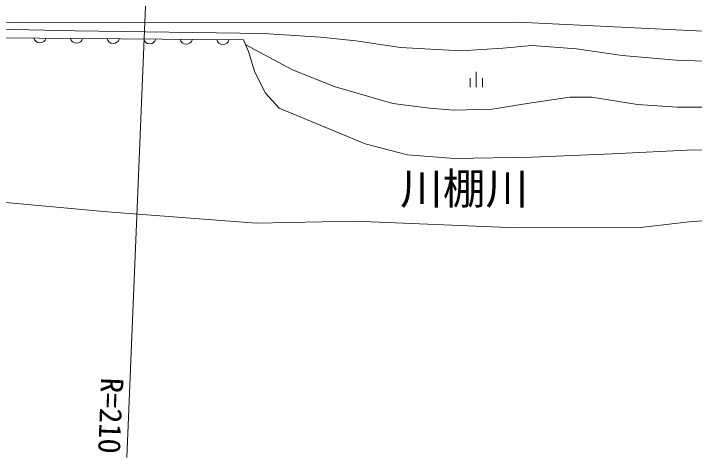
# Model space of a CAD drawing. Units: millimetres at full size, sheet at 1:1000; details may follow other scales. Extents: x 40000 to 680000, y 20000 to 380000.
# Drawn here: x 259235 to 315071, y 240618 to 277018 of the extents above; entities that cross this region are included whole.
import ezdxf
from ezdxf.enums import TextEntityAlignment as Align

# ---------------------------------------------------------------- set-up
doc = ezdxf.new("R2010")
doc.units = ezdxf.units.MM
doc.header["$LTSCALE"] = 1000
doc.layers.add('M-BGD', color=7, linetype='Continuous', lineweight=13)
doc.layers.add('M-STR-HTXT', color=7, linetype='Continuous', lineweight=13)
doc.layers.add('M-BGD-HTXT', color=7, linetype='Continuous')
doc.styles.add('ＭＳ ゴシック', font='')
doc.styles.get('ＭＳ ゴシック').set_extended_font_data('MS Gothic')

msp = doc.modelspace()

# ---------------------------------------------------------------- linework, layer by layer
at = {"layer": 'M-BGD'}
for p, q in [((244705, 276151), (260034, 276278)), ((253732, 275839), (264284, 275611)), ((260034, 276278), (300624, 276327)), ((300624, 276327), (318937, 275431)), ((264284, 275611), (279719, 275400)), ((279719, 275400), (284408, 275089)), ((256690, 275054), (278098, 274863)), ((278512, 273901), (278098, 274863)), ((284408, 275089), (287290, 274793)), ((287290, 274793), (290977, 274233)), ((282065, 272441), (278278, 274444)), ((290977, 274233), (295908, 273976)), ((295908, 273976), (299366, 274186)), ((299366, 274186), (301727, 274396)), ((301727, 274396), (305395, 274139)), ((279026, 272219), (278512, 273901)), ((305395, 274139), (309158, 273579)), ((309158, 273579), (313901, 273181)), ((313901, 273181), (317523, 273088)), ((279898, 270490), (279026, 272219)), ((285523, 271028), (282065, 272441)), ((297179, 270981), (297179, 272231)), ((296679, 271731), (296679, 270981)), ((297679, 271731), (297679, 270981)), ((290342, 269647), (285523, 271028)), ((281025, 269259), (279898, 270490)), ((304851, 270166), (301351, 269647)), ((306648, 270156), (304851, 270166)), ((310407, 269564), (306648, 270156)), ((288067, 266341), (281025, 269259)), ((293354, 269252), (290342, 269647)), ((295317, 269096), (293354, 269252)), ((298485, 269180), (295317, 269096)), ((301351, 269647), (298485, 269180)), ((313658, 269335), (310407, 269564)), ((318238, 269346), (313658, 269335)), ((291546, 265447), (288067, 266341)), ((315018, 265852), (308319, 265510)), ((320792, 265686), (315018, 265852)), ((295389, 265146), (291546, 265447)), ((301766, 265250), (295389, 265146)), ((308319, 265510), (301766, 265250)), ((266931, 260769), (257887, 261583)), ((279142, 259839), (266931, 260769)), ((321804, 260492), (314638, 259931)), ((287243, 259983), (279142, 259839)), ((300461, 259453), (287243, 259983)), ((314638, 259931), (310660, 259485)), ((310660, 259485), (300461, 259453))]:
    msp.add_line(p, q, dxfattribs=at)
for centre in [(261395, 275124), (264395, 275097), (267395, 275071), (270395, 275044), (273395, 275017), (276395, 274990)]:
    msp.add_arc(centre, 512, 192.1697, 346.8089, dxfattribs=at)
at = {"layer": 'M-STR-HTXT'}
msp.add_line((270136, 279757), (268525, 240618), dxfattribs=at)

# ---------------------------------------------------------------- texts
at = {"layer": 'M-BGD-HTXT', "style": 'ＭＳ ゴシック'}
msp.add_text('川棚川', height=2566, dxfattribs=at).set_placement((296187, 262670), align=Align.MIDDLE_CENTER)
at = {"layer": 'M-STR-HTXT', "style": 'ＭＳ ゴシック'}
msp.add_text('R=210', height=1833, rotation=267.721, dxfattribs=at).set_placement((267211, 244035), align=Align.MIDDLE_CENTER)

doc.saveas('drawing.dxf')
